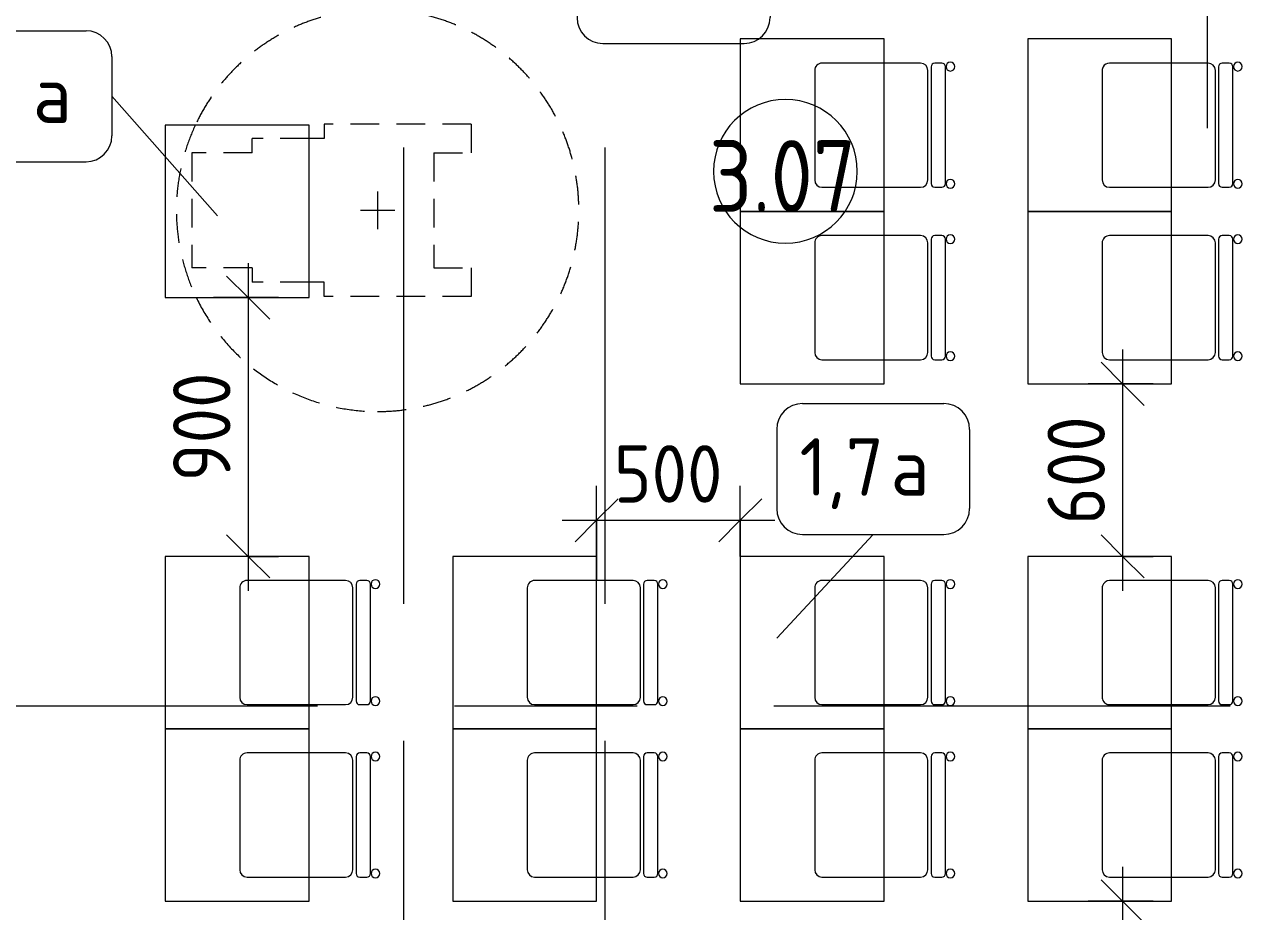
# Model space of a CAD drawing. Header units: millimetres. Extents: x 957 to 228198, y -8553 to 29000.
# Drawn here: x 48892 to 53143, y 2884 to 5971 of the extents above; entities that cross this region are included whole.
import ezdxf

# ---------------------------------------------------------------- set-up
doc = ezdxf.new("R2010")
doc.units = ezdxf.units.MM
doc.linetypes.add('200_ШТРИХ__ш1_п0_6_', pattern=[160, 100, -60])
doc.linetypes.add('Осевая', pattern=[3175, 635, -476.25, 1587.5, -476.25])
for name, color, linetype, lineweight in [('A-ANNO-DIMS', 7, 'Continuous', 9), ('A-ANNO-DIMS-100', 7, 'Continuous', 9), ('A-AREA-IDEN', 7, 'Continuous', 9), ('I-FURN-IDEN', 7, 'Continuous', 9), ('Оси-2', 7, 'Осевая', 9)]:
    doc.layers.add(name, color=color, linetype=linetype, lineweight=lineweight)
doc.layers.add('I-FURN-1', color=9, linetype='Continuous', lineweight=9, true_color=0x808080)
doc.layers.add('I-FURN-2', color=9, linetype='200_ШТРИХ__ш1_п0_6_', lineweight=9, true_color=0x808080)
doc.styles.add('GOST Common_3', font='GOST_Common.ttf', dxfattribs={"height": 200})
doc.styles.add('GOST Common_4', font='GOST_Common.ttf', dxfattribs={"width": 0.9, "height": 250})
doc.styles.add('ISOCPEUR_3', font='isocpeur.ttf', dxfattribs={"width": 0.9, "height": 200})
doc.dimstyles.new('ISO-2_0_0_9К_Средний_округл2_1', dxfattribs={"dimscale": 304.8, "dimtxt": 199.196235, "dimasz": 0.492126, "dimexe": 0.393701, "dimexo": 0, "dimgap": 0, "dimtad": 1, "dimdec": 0, "dimrnd": 10, "dimzin": 0, "dimdsep": 46, "dimtxsty": 'ISOCPEUR_3', "dimblk1": 'OBLIQUE', "dimblk2": 'OBLIQUE', "dimsah": 1, "dimcen": 0.09, "dimdle": 0.393701, "dimazin": 0, "dimtfac": 1, "dimtdec": 4, "dimtix": 1, "dimtmove": 0, "dimatfit": 3, "dimfxl": 1, "dimtvp": 1, "dimtolj": 1, "dimtzin": 0, "dimarcsym": 2})

# ---------------------------------------------------------------- blocks, each defined once
blk = doc.blocks.new('Стол базовый прямоугольный - 1_7а-25476368-План расстановки мебели и оборудования 3 этажа в осях 12-23')
at = {"layer": 'I-FURN-1'}
for p, q in [((250, 300), (-250, 300)), ((-250, 300), (-250, -300)), ((250, -300), (250, 300)), ((-250, -300), (250, -300))]:
    blk.add_line(p, q, dxfattribs=at)
blk = doc.blocks.new('Стул Breuer - 1_9а-V79-План расстановки мебели и оборудования 3 этажа в осях 12-23')
at = {"layer": 'I-FURN-1'}
for p, q in [((-215.9, 215.9), (-215.9, 0)), ((190.5, 241.3), (-190.5, 241.3)), ((215.9, 0), (215.9, 215.9)), ((-215.9, 0), (-215.9, -127)), ((215.9, -127), (215.9, 0)), ((203.2, -163.5), (-203.2, -163.5)), ((-190.5, -152.4), (190.5, -152.4)), ((-215.9, -176.2), (-215.9, -200.8)), ((215.9, -200.8), (215.9, -176.2)), ((-203.2, -213.5), (203.2, -213.5))]:
    blk.add_line(p, q, dxfattribs=at)
for centre, radius, start, end in [((-190.5, 215.9), 25.4, 90, 180), ((190.5, 215.9), 25.4, 0, 90), ((-190.5, -127), 25.4, 180, 270), ((190.5, -127), 25.4, 270, 360), ((-203.2, -176.2), 12.7, 90, 180), ((203.2, -176.2), 12.7, 360, 90), ((-203.2, -200.8), 12.7, 180, 270), ((203.2, -200.8), 12.7, 270, 360), ((-203.5, -230.6), 15.1, 360, 180), ((-203.5, -230.6), 15.1, 180, 360), ((203.7, -230.6), 15.1, 360, 180), ((203.7, -230.6), 15.1, 180, 360)]:
    blk.add_arc(centre, radius, start, end, dxfattribs=at)
blk = doc.blocks.new('Стул Breuer - 1_9а-25403171-План расстановки мебели и оборудования 3 этажа в осях 12-23')
at = {"layer": 'I-FURN-1'}
for p, q in [((-215.9, 215.9), (-215.9, 0)), ((190.5, 241.3), (-190.5, 241.3)), ((215.9, 0), (215.9, 215.9)), ((-215.9, 0), (-215.9, -127)), ((215.9, -127), (215.9, 0)), ((203.2, -163.5), (-203.2, -163.5)), ((-190.5, -152.4), (190.5, -152.4)), ((-215.9, -176.2), (-215.9, -200.8)), ((215.9, -200.8), (215.9, -176.2)), ((-203.2, -213.5), (203.2, -213.5))]:
    blk.add_line(p, q, dxfattribs=at)
for centre, radius, start, end in [((-190.5, 215.9), 25.4, 90, 180), ((190.5, 215.9), 25.4, 0, 90), ((-190.5, -127), 25.4, 180, 270), ((190.5, -127), 25.4, 270, 360), ((-203.2, -176.2), 12.7, 90, 180), ((203.2, -176.2), 12.7, 360, 90), ((-203.2, -200.8), 12.7, 180, 270), ((203.2, -200.8), 12.7, 270, 360), ((-203.5, -230.6), 15.1, 360, 180), ((-203.5, -230.6), 15.1, 180, 360), ((203.7, -230.6), 15.1, 360, 180), ((203.7, -230.6), 15.1, 180, 360)]:
    blk.add_arc(centre, radius, start, end, dxfattribs=at)
blk = doc.blocks.new('Стул Breuer - 1_9а-V78-План расстановки мебели и оборудования 3 этажа в осях 12-23')
at = {"layer": 'I-FURN-1'}
for p, q in [((-215.9, 215.9), (-215.9, 0)), ((190.5, 241.3), (-190.5, 241.3)), ((215.9, 0), (215.9, 215.9)), ((-215.9, 0), (-215.9, -127)), ((215.9, -127), (215.9, 0)), ((203.2, -163.5), (-203.2, -163.5)), ((-190.5, -152.4), (190.5, -152.4)), ((-215.9, -176.2), (-215.9, -200.8)), ((215.9, -200.8), (215.9, -176.2)), ((-203.2, -213.5), (203.2, -213.5))]:
    blk.add_line(p, q, dxfattribs=at)
for centre, radius, start, end in [((-190.5, 215.9), 25.4, 90, 180), ((190.5, 215.9), 25.4, 0, 90), ((-190.5, -127), 25.4, 180, 270), ((190.5, -127), 25.4, 270, 360), ((-203.2, -176.2), 12.7, 90, 180), ((203.2, -176.2), 12.7, 360, 90), ((-203.2, -200.8), 12.7, 180, 270), ((203.2, -200.8), 12.7, 270, 360), ((-203.5, -230.6), 15.1, 360, 180), ((-203.5, -230.6), 15.1, 180, 360), ((203.7, -230.6), 15.1, 360, 180), ((203.7, -230.6), 15.1, 180, 360)]:
    blk.add_arc(centre, radius, start, end, dxfattribs=at)
blk = doc.blocks.new('FRT_2D_Символ _разворот МГН_1 - D1_4_Символ доступности разворота МГН _360__-V77-План расстановки мебели и оборудования 3 этажа в осях 12-23')
at = {"layer": 'I-FURN-1'}
for p, q in [((0, 60.4), (0, -59.6)), ((-65, 0), (65, 0))]:
    blk.add_line(p, q, dxfattribs=at)
at = {"layer": 'I-FURN-2'}
for p, q in [((-300, 325.4), (-300, -185.8)), ((-300, 325.4), (-200, 325.4)), ((-200, 195.4), (-200, 325.4)), ((200, 325.4), (300, 325.4)), ((200, 195.4), (200, 325.4)), ((300, 325.4), (300, -185.8)), ((-200, 195.4), (200, 195.4)), ((-300, -185.8), (-250, -185.8)), ((-250, -185.8), (-250, -238.4)), ((300, -185.8), (250, -185.8)), ((250, -185.8), (250, -238.4)), ((-250, -238.4), (-250, -435.8)), ((250, -238.4), (250, -435.8)), ((-200, -435.8), (-250, -435.8)), ((-200, -435.8), (-200, -645.8)), ((200, -435.8), (250, -435.8)), ((200, -435.8), (200, -645.8)), ((-200, -645.8), (200, -645.8))]:
    blk.add_line(p, q, dxfattribs=at)
for start, end in [(360, 244.8834), (295.7402, 360), (244.8834, 295.7402)]:
    blk.add_arc((0, 0), 700, start, end, dxfattribs=at)
blk = doc.blocks.new('Стул Breuer - 1_9а-V120-План расстановки мебели и оборудования 3 этажа в осях 12-23')
at = {"layer": 'I-FURN-1'}
for p, q in [((-215.9, 215.9), (-215.9, 0)), ((190.5, 241.3), (-190.5, 241.3)), ((215.9, 0), (215.9, 215.9)), ((-215.9, 0), (-215.9, -127)), ((215.9, -127), (215.9, 0)), ((203.2, -163.5), (-203.2, -163.5)), ((-190.5, -152.4), (190.5, -152.4)), ((-215.9, -176.2), (-215.9, -200.8)), ((215.9, -200.8), (215.9, -176.2)), ((-203.2, -213.5), (203.2, -213.5))]:
    blk.add_line(p, q, dxfattribs=at)
for centre, radius, start, end in [((-190.5, 215.9), 25.4, 150, 180), ((-190.5, 215.9), 25.4, 105, 150), ((-190.5, 215.9), 25.4, 90, 105), ((190.5, 215.9), 25.4, 75, 90), ((190.5, 215.9), 25.4, 0, 75), ((-190.5, -127), 25.4, 180, 270), ((190.5, -127), 25.4, 270, 360), ((-203.2, -176.2), 12.7, 90, 180), ((203.2, -176.2), 12.7, 360, 90), ((-203.2, -200.8), 12.7, 180, 270), ((203.2, -200.8), 12.7, 270, 360), ((-203.5, -230.6), 15.1, 360, 180), ((-203.5, -230.6), 15.1, 180, 360), ((203.7, -230.6), 15.1, 360, 180), ((203.7, -230.6), 15.1, 180, 360)]:
    blk.add_arc(centre, radius, start, end, dxfattribs=at)
blk = doc.blocks.new('Стул Breuer - 1_9а-V121-План расстановки мебели и оборудования 3 этажа в осях 12-23')
at = {"layer": 'I-FURN-1'}
for p, q in [((-215.9, 215.9), (-215.9, 0)), ((190.5, 241.3), (-190.5, 241.3)), ((215.9, 0), (215.9, 215.9)), ((-215.9, 0), (-215.9, -127)), ((215.9, -127), (215.9, 0)), ((203.2, -163.5), (-203.2, -163.5)), ((-190.5, -152.4), (190.5, -152.4)), ((-215.9, -176.2), (-215.9, -200.8)), ((215.9, -200.8), (215.9, -176.2)), ((-203.2, -213.5), (203.2, -213.5))]:
    blk.add_line(p, q, dxfattribs=at)
for centre, radius, start, end in [((-190.5, 215.9), 25.4, 90, 180), ((190.5, 215.9), 25.4, 45, 90), ((190.5, 215.9), 25.4, 0, 45), ((-190.5, -127), 25.4, 180, 270), ((190.5, -127), 25.4, 270, 360), ((-203.2, -176.2), 12.7, 90, 180), ((203.2, -176.2), 12.7, 360, 90), ((-203.2, -200.8), 12.7, 180, 270), ((203.2, -200.8), 12.7, 270, 360), ((-203.5, -230.6), 15.1, 360, 180), ((-203.5, -230.6), 15.1, 180, 360), ((203.7, -230.6), 15.1, 360, 180), ((203.7, -230.6), 15.1, 180, 360)]:
    blk.add_arc(centre, radius, start, end, dxfattribs=at)
blk = doc.blocks.new('Стул Breuer - 1_9а-V111-План расстановки мебели и оборудования 3 этажа в осях 12-23')
at = {"layer": 'I-FURN-1'}
for p, q in [((-215.9, 215.9), (-215.9, 0)), ((190.5, 241.3), (-190.5, 241.3)), ((215.9, 0), (215.9, 215.9)), ((-215.9, 0), (-215.9, -127)), ((215.9, -127), (215.9, 0)), ((203.2, -163.5), (-203.2, -163.5)), ((-190.5, -152.4), (190.5, -152.4)), ((-215.9, -176.2), (-215.9, -200.8)), ((215.9, -200.8), (215.9, -176.2)), ((-203.2, -213.5), (203.2, -213.5))]:
    blk.add_line(p, q, dxfattribs=at)
for centre, radius, start, end in [((-190.5, 215.9), 25.4, 90, 180), ((190.5, 215.9), 25.4, 60, 90), ((190.5, 215.9), 25.4, 0, 60), ((-190.5, -127), 25.4, 180, 270), ((190.5, -127), 25.4, 270, 360), ((-203.2, -176.2), 12.7, 90, 180), ((203.2, -176.2), 12.7, 360, 90), ((-203.2, -200.8), 12.7, 180, 270), ((203.2, -200.8), 12.7, 270, 360), ((-203.5, -230.6), 15.1, 360, 180), ((-203.5, -230.6), 15.1, 180, 360), ((203.7, -230.6), 15.1, 360, 180), ((203.7, -230.6), 15.1, 180, 360)]:
    blk.add_arc(centre, radius, start, end, dxfattribs=at)
blk = doc.blocks.new('Марка_Помещения - Номер-25198446-План расстановки мебели и оборудования 3 этажа в осях 12-23')
at = {"layer": 'A-AREA-IDEN'}
for start, end in [(360, 180), (180, 360)]:
    blk.add_arc((0, 0), 2.5, start, end, dxfattribs=at)
blk = doc.blocks.new('Марка_Мебель - В прямоуг_Balcon_Марка-25523697-План расстановки мебели и оборудования 3 этажа в осях 12-23')
at = {"layer": 'I-FURN-IDEN'}
for p, q in [((-2.455, 2.278), (2.455, 2.278)), ((-3.355, 1.378), (-3.355, -1.384)), ((3.355, 1.378), (3.355, -1.378)), ((-2.461, -2.278), (2.455, -2.278))]:
    blk.add_line(p, q, dxfattribs=at)
for centre, radius, start, end in [((-2.455, 1.378), 0.9, 90, 180), ((2.455, 1.378), 0.9, 0, 90), ((-2.461, -1.384), 0.893, 180, 270), ((2.455, -1.378), 0.9, 270, 0)]:
    blk.add_arc(centre, radius, start, end, dxfattribs=at)
blk = doc.blocks.new('DIMBLOCK25-План расстановки мебели и оборудования 3 этажа в осях 12-23')
at = {"layer": 'A-ANNO-DIMS-100'}
for p, q in [((50882.5, 4038.9), (50882.5, 4365.7)), ((51382.5, 4120.1), (51382.5, 4365.7)), ((50762.5, 4245.7), (51502.5, 4245.7)), ((50882.5, 4245.7), (50882.5, 4038.9)), ((51382.5, 4245.7), (51382.5, 4120.1))]:
    blk.add_line(p, q, dxfattribs=at)
at = {"layer": 'A-ANNO-DIMS-100', "lineweight": 20}
for p, q in [((50882.5, 4245.7), (50957.5, 4320.7)), ((51382.5, 4245.7), (51457.5, 4320.7)), ((50882.5, 4245.7), (50807.5, 4170.7)), ((51382.5, 4245.7), (51307.5, 4170.7))]:
    blk.add_line(p, q, dxfattribs=at)
at = {"layer": 'A-ANNO-DIMS-100', "color": 0, "insert": (50942.8, 4506.9), "char_height": 200, "width": 455.087, "attachment_point": 1, "line_spacing_factor": 1.149209, "style": 'ISOCPEUR_3'}
blk.add_mtext('500', dxfattribs=at)
blk = doc.blocks.new('_Oblique')
at = {"color": 0, "linetype": 'ByBlock', "lineweight": -2}
blk.add_line((-0.5, -0.5), (0.5, 0.5), dxfattribs=at)
blk = doc.blocks.new('DIMBLOCK26-План расстановки мебели и оборудования 3 этажа в осях 12-23')
at = {"layer": 'A-ANNO-DIMS-100'}
for p, q in [((52712.2, 3040.1), (52712.2, 2200.1)), ((52818.2, 2920.1), (52592.2, 2920.1)), ((52712.2, 2920.1), (52818.2, 2920.1)), ((52818.2, 2320.1), (52592.2, 2320.1)), ((52712.2, 2320.1), (52818.2, 2320.1))]:
    blk.add_line(p, q, dxfattribs=at)
at = {"layer": 'A-ANNO-DIMS-100', "lineweight": 20}
for p, q in [((52712.2, 2920.1), (52637.2, 2995.1)), ((52712.2, 2920.1), (52787.2, 2845.1)), ((52712.2, 2320.1), (52637.2, 2395.1)), ((52712.2, 2320.1), (52787.2, 2245.1))]:
    blk.add_line(p, q, dxfattribs=at)
at = {"layer": 'A-ANNO-DIMS-100', "color": 0, "insert": (52450.9, 2430.5), "char_height": 200, "width": 455.087, "attachment_point": 1, "rotation": 90, "line_spacing_factor": 1.149209, "style": 'ISOCPEUR_3'}
blk.add_mtext('600', dxfattribs=at)
blk = doc.blocks.new('DIMBLOCK27-План расстановки мебели и оборудования 3 этажа в осях 12-23')
at = {"layer": 'A-ANNO-DIMS-100'}
for p, q in [((52712.2, 4840.1), (52712.2, 4000.1)), ((52818.2, 4720.1), (52592.2, 4720.1)), ((52712.2, 4720.1), (52818.2, 4720.1)), ((52818.2, 4120.1), (52592.2, 4120.1)), ((52712.2, 4120.1), (52818.2, 4120.1))]:
    blk.add_line(p, q, dxfattribs=at)
at = {"layer": 'A-ANNO-DIMS-100', "lineweight": 20}
for p, q in [((52712.2, 4720.1), (52637.2, 4795.1)), ((52712.2, 4720.1), (52787.2, 4645.1)), ((52712.2, 4120.1), (52637.2, 4195.1)), ((52712.2, 4120.1), (52787.2, 4045.1))]:
    blk.add_line(p, q, dxfattribs=at)
at = {"layer": 'A-ANNO-DIMS-100', "color": 0, "insert": (52450.9, 4230.5), "char_height": 200, "width": 455.087, "attachment_point": 1, "rotation": 90, "line_spacing_factor": 1.149209, "style": 'ISOCPEUR_3'}
blk.add_mtext('600', dxfattribs=at)
blk = doc.blocks.new('DIMBLOCK28-План расстановки мебели и оборудования 3 этажа в осях 12-23')
at = {"layer": 'A-ANNO-DIMS-100'}
for p, q in [((49670.6, 5140.1), (49670.6, 4000.1)), ((49776.7, 5020.1), (49550.6, 5020.1)), ((49670.6, 5020.1), (49776.7, 5020.1)), ((49776.7, 4120.1), (49550.6, 4120.1)), ((49670.6, 4120.1), (49776.7, 4120.1))]:
    blk.add_line(p, q, dxfattribs=at)
at = {"layer": 'A-ANNO-DIMS-100', "lineweight": 20}
for p, q in [((49670.6, 5020.1), (49595.6, 5095.1)), ((49670.6, 5020.1), (49745.6, 4945.1)), ((49670.6, 4120.1), (49595.6, 4195.1)), ((49670.6, 4120.1), (49745.6, 4045.1))]:
    blk.add_line(p, q, dxfattribs=at)
at = {"layer": 'A-ANNO-DIMS-100', "color": 0, "insert": (49409.3, 4380.5), "char_height": 200, "width": 455.087, "attachment_point": 1, "rotation": 90, "line_spacing_factor": 1.149209, "style": 'ISOCPEUR_3'}
blk.add_mtext('900', dxfattribs=at)

msp = doc.modelspace()

# ---------------------------------------------------------------- linework, layer by layer
at = {"layer": 'I-FURN-IDEN'}
for p, q in [((53007.4, 5610.2), (53007.4, 6096.4)), ((49564.5, 5305.2), (49196.6, 5720.9)), ((51509.1, 3835.9), (51844.6, 4196.4))]:
    msp.add_line(p, q, dxfattribs=at)
at = {"layer": 'Оси-2'}
for p, q in [((50212.4, -331.5), (50212.4, 24850)), ((50912.4, -331.5), (50912.4, 24850)), ((28163.2, 3600), (72002.4, 3600))]:
    msp.add_line(p, q, dxfattribs=at)

# ---------------------------------------------------------------- block references
at = {"layer": 'A-AREA-IDEN', "xscale": 99.99999999999993, "yscale": 99.99999999999993, "zscale": 99.99999999999993}
msp.add_blockref('Марка_Помещения - Номер-25198446-План расстановки мебели и оборудования 3 этажа в осях 12-23', (51539.5, 5459.6), dxfattribs=at)
at = {"layer": 'I-FURN-1'}
for name, p, rotation in [('FRT_2D_Символ _разворот МГН_1 - D1_4_Символ доступности разворота МГН _360__-V77-План расстановки мебели и оборудования 3 этажа в осях 12-23', (50120.9, 5323.9), 269.9999999999993), ('Стул Breuer - 1_9а-V78-План расстановки мебели и оборудования 3 этажа в осях 12-23', (51882.5, 5620.1), 89.99999999999959), ('Стул Breuer - 1_9а-V111-План расстановки мебели и оборудования 3 этажа в осях 12-23', (52882.5, 5620.1), 89.99999999999959), ('Стул Breuer - 1_9а-25403171-План расстановки мебели и оборудования 3 этажа в осях 12-23', (51882.5, 5020.1), 89.99999999999959), ('Стул Breuer - 1_9а-25403171-План расстановки мебели и оборудования 3 этажа в осях 12-23', (52882.5, 5020.1), 89.99999999999959), ('Стул Breuer - 1_9а-V79-План расстановки мебели и оборудования 3 этажа в осях 12-23', (49882.5, 3820.1), 89.99999999999959), ('Стул Breuer - 1_9а-V79-План расстановки мебели и оборудования 3 этажа в осях 12-23', (50882.5, 3820.1), 89.99999999999959), ('Стул Breuer - 1_9а-V79-План расстановки мебели и оборудования 3 этажа в осях 12-23', (51882.5, 3820.1), 89.99999999999959), ('Стул Breuer - 1_9а-V120-План расстановки мебели и оборудования 3 этажа в осях 12-23', (52882.5, 3820.1), 89.99999999999959), ('Стул Breuer - 1_9а-25403171-План расстановки мебели и оборудования 3 этажа в осях 12-23', (49882.5, 3220.1), 89.99999999999959), ('Стул Breuer - 1_9а-V78-План расстановки мебели и оборудования 3 этажа в осях 12-23', (50882.5, 3220.1), 89.99999999999959), ('Стул Breuer - 1_9а-V78-План расстановки мебели и оборудования 3 этажа в осях 12-23', (51882.5, 3220.1), 89.99999999999959), ('Стул Breuer - 1_9а-V121-План расстановки мебели и оборудования 3 этажа в осях 12-23', (52882.5, 3220.1), 89.99999999999959)]:
    msp.add_blockref(name, p, dxfattribs=dict(at, rotation=rotation))
for p in [(51632.5, 5620.1), (52632.5, 5620.1), (49632.5, 5320.1), (51632.5, 5020.1), (52632.5, 5020.1), (49632.5, 3820.1), (50632.5, 3820.1), (51632.5, 3820.1), (52632.5, 3820.1), (49632.5, 3220.1), (50632.5, 3220.1), (51632.5, 3220.1), (52632.5, 3220.1)]:
    msp.add_blockref('Стол базовый прямоугольный - 1_7а-25476368-План расстановки мебели и оборудования 3 этажа в осях 12-23', p, dxfattribs=at)
at = {"layer": 'I-FURN-IDEN', "xscale": 99.99999999999993, "yscale": 99.99999999999993, "zscale": 99.99999999999993}
for p in [(51150.3, 6132.3), (48861.1, 5720.9), (51844.6, 4424.1)]:
    msp.add_blockref('Марка_Мебель - В прямоуг_Balcon_Марка-25523697-План расстановки мебели и оборудования 3 этажа в осях 12-23', p, dxfattribs=at)

# ---------------------------------------------------------------- texts
at = {"layer": 'A-AREA-IDEN', "insert": (51273.7, 5568.1), "char_height": 250, "width": 663.797, "attachment_point": 1, "style": 'GOST Common_4'}
msp.add_mtext('3.07', dxfattribs=at)
at = {"layer": 'I-FURN-IDEN', "char_height": 200, "attachment_point": 1, "style": 'GOST Common_3'}
for s, insert, width in [('\\fGOST Common|b0|i0|c204|p34|;а', (48922.1, 5828), 200.422), ('1,7', (51588.1, 4531.2), 384.81), ('\\fGOST Common|b0|i0|c204|p34|;а', (51905.6, 4531.2), 200.422)]:
    msp.add_mtext(s, dxfattribs=dict(at, insert=insert, width=width))

# ---------------------------------------------------------------- dimensions: what is measured, and where the dimension line sits
at = {"layer": 'A-ANNO-DIMS'}
for base, p1, p2, override, picture, middle in [((49670.6, 4120.1), (49776.7, 5020.1), (49776.7, 4120.1), {"dimpost": '<>', "dimfxl": 900}, 'DIMBLOCK28-План расстановки мебели и оборудования 3 этажа в осях 12-23', (49570.6, 4570.1)), ((52712.2, 4120.1), (52818.2, 4720.1), (52818.2, 4120.1), {"dimpost": '<>', "dimfxl": 600}, 'DIMBLOCK27-План расстановки мебели и оборудования 3 этажа в осях 12-23', (52612.2, 4420.1)), ((52712.2, 2320.1), (52818.2, 2920.1), (52818.2, 2320.1), {"dimpost": '<>', "dimfxl": 600}, 'DIMBLOCK26-План расстановки мебели и оборудования 3 этажа в осях 12-23', (52612.2, 2620.1))]:
    dim = msp.add_linear_dim(base=base, p1=p1, p2=p2, angle=90, dimstyle='ISO-2_0_0_9К_Средний_округл2_1', override=override, dxfattribs=at)
    dim.commit()
    dim.dimension.update_dxf_attribs({"geometry": picture, "text_midpoint": middle})
dim = msp.add_linear_dim(base=(51382.5, 4245.7), p1=(50882.5, 4038.9), p2=(51382.5, 4120.1), dimstyle='ISO-2_0_0_9К_Средний_округл2_1', override={"dimpost": '<>', "dimfxl": 506.549486}, dxfattribs=at)
dim.commit()
dim.dimension.update_dxf_attribs({"geometry": 'DIMBLOCK25-План расстановки мебели и оборудования 3 этажа в осях 12-23', "text_midpoint": (51132.5, 4345.7)})

doc.saveas('drawing.dxf')
